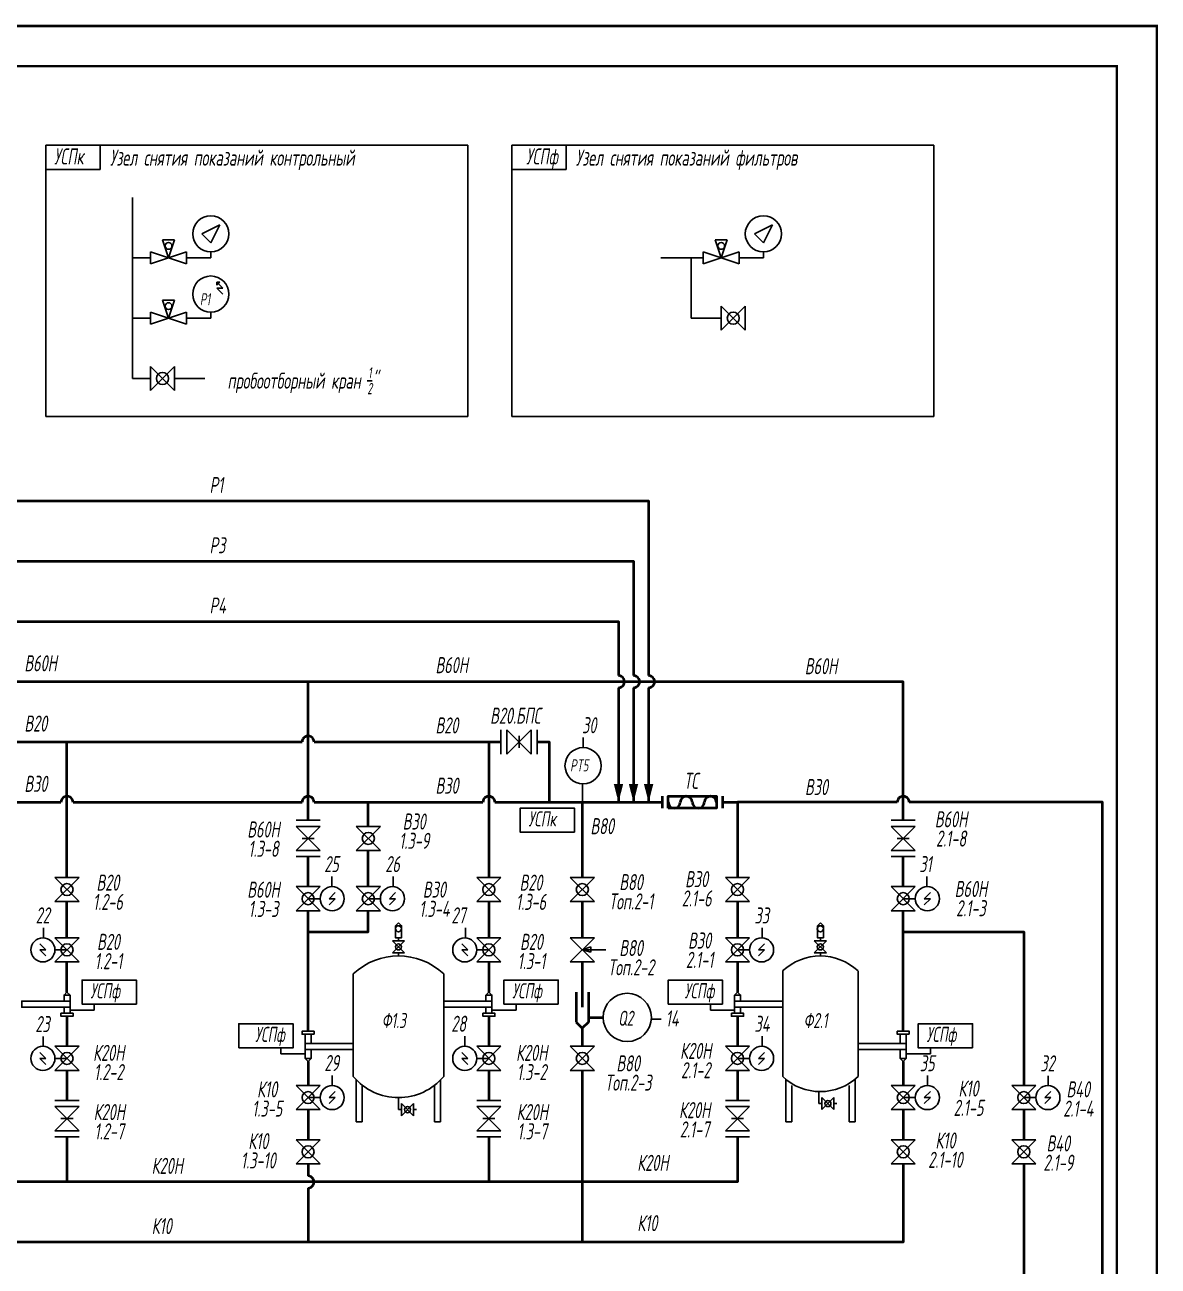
# Model space of a CAD drawing. Header units: millimetres. Extents: x 125 to 10524, y 7125 to 13164.
# Drawn here: x 404.6 to 545.7, y 10553.7 to 10708.1 of the extents above; entities that cross this region are included whole.
import ezdxf

# ---------------------------------------------------------------- set-up
doc = ezdxf.new("R2010")
doc.units = ezdxf.units.MM
doc.header["$LTSCALE"] = 4
for name, color, linetype in [('1', 7, 'Continuous'), ('2', 7, 'Continuous'), ('В80', 1, 'Continuous'), ('Надписи', 7, 'Continuous')]:
    doc.layers.add(name, color=color, linetype=linetype)
doc.layers.add('В20', color=7, linetype='Continuous', lineweight=40, true_color=0x0a7800)
doc.layers.add('К10', color=7, linetype='Continuous', lineweight=40, true_color=0xffbe00)
for name, color, linetype, lineweight in [('В30', 136, 'Continuous', 40), ('В40', 142, 'Continuous', 40), ('В60Н', 140, 'Continuous', 40), ('К20Н', 33, 'Continuous', 40), ('Р1', 90, 'Continuous', 40), ('Р3', 212, 'Continuous', 40), ('Р4', 50, 'Continuous', 40)]:
    doc.layers.add(name, color=color, linetype=linetype, lineweight=lineweight)
doc.styles.add('Eskd знаки', font='eskd.shx', dxfattribs={"width": 0.8, "oblique": 10})

# ---------------------------------------------------------------- blocks, each defined once
blk = doc.blocks.new('Формат А3')
at = {"color": 0, "linetype": 'Continuous', "const_width": 0.3}
for points in [[(-420, 297), (0, 297), (0, 0), (-420, 0)], [(-400, 5), (-400, 292), (-5, 292), (-5, 5)]]:
    blk.add_lwpolyline(points, close=True, dxfattribs=at)
blk = doc.blocks.new('A$C73A268AF')
blk.add_blockref('Формат А3', (420.15, 0.15))

msp = doc.modelspace()

# ---------------------------------------------------------------- linework, layer by layer
for p, q in [((418.01, 10679.11), (418.01, 10686.61)), ((428.88, 10683.23), (426.63, 10682.11)), ((427.76, 10680.98), (428.88, 10683.23)), ((427.76, 10680.98), (428.88, 10683.23)), ((497.66, 10683.23), (495.41, 10682.11)), ((496.53, 10680.98), (497.66, 10683.23)), ((496.53, 10680.98), (497.66, 10683.23)), ((422.51, 10679.11), (421.76, 10681.36)), ((421.76, 10681.36), (423.26, 10681.36)), ((423.26, 10681.36), (422.51, 10679.11)), ((426.63, 10682.11), (427.76, 10680.98)), ((491.28, 10679.11), (490.53, 10681.36)), ((490.53, 10681.36), (492.03, 10681.36)), ((492.03, 10681.36), (491.28, 10679.11)), ((495.41, 10682.11), (496.53, 10680.98)), ((418.01, 10679.11), (420.26, 10679.11)), ((418.01, 10664.11), (418.01, 10679.11)), ((420.26, 10679.86), (420.26, 10678.36)), ((422.51, 10679.11), (420.26, 10679.86)), ((420.26, 10678.36), (422.51, 10679.11)), ((424.76, 10679.86), (422.51, 10679.11)), ((422.51, 10679.11), (424.76, 10678.36)), ((424.76, 10678.36), (424.76, 10679.86)), ((427.76, 10679.11), (424.76, 10679.11)), ((427.76, 10679.86), (427.76, 10679.11)), ((486.78, 10679.11), (483.78, 10679.11)), ((486.78, 10679.11), (489.03, 10679.11)), ((487.53, 10679.11), (487.53, 10671.61)), ((489.03, 10679.86), (489.03, 10678.36)), ((491.28, 10679.11), (489.03, 10679.86)), ((489.03, 10678.36), (491.28, 10679.11)), ((493.53, 10679.86), (491.28, 10679.11)), ((491.28, 10679.11), (493.53, 10678.36)), ((493.53, 10678.36), (493.53, 10679.86)), ((496.53, 10679.11), (493.53, 10679.11)), ((496.53, 10679.86), (496.53, 10679.11)), ((429.26, 10675.36), (428.51, 10676.11)), ((429.26, 10674.61), (428.51, 10675.36)), ((428.51, 10675.36), (429.26, 10675.36)), ((422.51, 10671.61), (421.76, 10673.86)), ((421.76, 10673.86), (423.26, 10673.86)), ((423.26, 10673.86), (422.51, 10671.61)), ((491.28, 10670.11), (491.28, 10673.11)), ((494.28, 10673.11), (491.28, 10670.11)), ((494.28, 10670.11), (491.28, 10673.11)), ((494.28, 10670.11), (494.28, 10673.11)), ((418.01, 10671.61), (420.26, 10671.61)), ((420.26, 10672.36), (420.26, 10670.86)), ((422.51, 10671.61), (420.26, 10672.36)), ((420.26, 10670.86), (422.51, 10671.61)), ((424.76, 10672.36), (422.51, 10671.61)), ((422.51, 10671.61), (424.76, 10670.86)), ((424.76, 10670.86), (424.76, 10672.36)), ((427.76, 10671.61), (424.76, 10671.61)), ((427.76, 10672.36), (427.76, 10671.61)), ((487.53, 10671.61), (491.28, 10671.61)), ((420.26, 10662.61), (420.26, 10665.61)), ((420.26, 10665.61), (423.26, 10662.61)), ((420.26, 10662.61), (423.26, 10665.61)), ((423.26, 10662.61), (423.26, 10665.61)), ((418.01, 10664.11), (420.26, 10664.11)), ((423.26, 10664.11), (427.01, 10664.11)), ((463.87, 10620.38), (463.87, 10617.38)), ((464.62, 10620.38), (464.62, 10617.38)), ((464.62, 10617.38), (467.62, 10620.38)), ((464.62, 10620.38), (467.62, 10617.38)), ((467.62, 10620.38), (467.62, 10617.38)), ((468.37, 10620.38), (468.37, 10617.38)), ((466.12, 10618.13), (466.12, 10619.63)), ((441.37, 10609.13), (438.37, 10609.13)), ((441.37, 10608.38), (438.37, 10608.38)), ((438.37, 10608.38), (441.37, 10605.38)), ((441.37, 10608.38), (438.37, 10605.38)), ((445.87, 10608.38), (448.87, 10608.38)), ((448.87, 10608.38), (445.87, 10605.38)), ((445.87, 10608.38), (448.87, 10605.38)), ((515.44, 10609.13), (512.44, 10609.13)), ((515.44, 10608.38), (512.44, 10608.38)), ((512.44, 10608.38), (515.44, 10605.38)), ((515.44, 10608.38), (512.44, 10605.38)), ((439.12, 10606.88), (440.62, 10606.88)), ((513.19, 10606.88), (514.69, 10606.88)), ((441.37, 10605.38), (438.37, 10605.38)), ((445.87, 10605.38), (448.87, 10605.38)), ((515.44, 10605.38), (512.44, 10605.38)), ((441.37, 10604.63), (438.37, 10604.63)), ((515.44, 10604.63), (512.44, 10604.63)), ((408.37, 10602.01), (411.37, 10602.01)), ((411.37, 10602.01), (408.37, 10599.01)), ((408.37, 10602.01), (411.37, 10599.01)), ((460.87, 10602.01), (463.87, 10602.01)), ((463.87, 10602.01), (460.87, 10599.01)), ((460.87, 10602.01), (463.87, 10599.01)), ((472.5, 10602.01), (475.5, 10602.01)), ((475.5, 10602.01), (472.5, 10599.01)), ((472.5, 10602.01), (475.5, 10599.01)), ((491.81, 10602.01), (494.81, 10602.01)), ((494.81, 10602.01), (491.81, 10599.01)), ((491.81, 10602.01), (494.81, 10599.01)), ((438.37, 10600.88), (441.37, 10600.88)), ((441.37, 10600.88), (438.37, 10597.88)), ((438.37, 10600.88), (441.37, 10597.88)), ((445.87, 10600.88), (448.87, 10600.88)), ((448.87, 10600.88), (445.87, 10597.88)), ((445.87, 10600.88), (448.87, 10597.88)), ((512.44, 10600.88), (515.44, 10600.88)), ((515.44, 10600.88), (512.44, 10597.88)), ((512.44, 10600.88), (515.44, 10597.88)), ((408.37, 10599.01), (411.37, 10599.01)), ((439.87, 10599.38), (441.37, 10599.38)), ((447.37, 10599.38), (448.87, 10599.38)), ((460.87, 10599.01), (463.87, 10599.01)), ((472.5, 10599.01), (475.5, 10599.01)), ((491.81, 10599.01), (494.81, 10599.01)), ((513.94, 10599.38), (515.44, 10599.38)), ((438.37, 10597.88), (441.37, 10597.88)), ((445.87, 10597.88), (448.87, 10597.88)), ((512.44, 10597.88), (515.44, 10597.88)), ((450.75, 10596.01), (451.12, 10596.38)), ((451.12, 10596.38), (451.5, 10596.01)), ((503.25, 10596.01), (503.62, 10596.38)), ((503.62, 10596.38), (504, 10596.01)), ((408.37, 10594.51), (411.37, 10594.51)), ((411.37, 10594.51), (408.37, 10591.51)), ((408.37, 10594.51), (411.37, 10591.51)), ((451.87, 10594.13), (450.37, 10594.13)), ((450.37, 10594.13), (451.87, 10592.63)), ((451.87, 10594.13), (450.37, 10592.63)), ((451.12, 10594.51), (451.12, 10594.13)), ((460.87, 10594.51), (463.87, 10594.51)), ((463.87, 10594.51), (460.87, 10591.51)), ((460.87, 10594.51), (463.87, 10591.51)), ((472.5, 10594.51), (475.5, 10594.51)), ((475.5, 10594.51), (472.5, 10591.51)), ((472.5, 10594.51), (475.5, 10591.51)), ((491.81, 10594.51), (494.81, 10594.51)), ((494.81, 10594.51), (491.81, 10591.51)), ((491.81, 10594.51), (494.81, 10591.51)), ((504.37, 10594.13), (502.87, 10594.13)), ((502.87, 10594.13), (504.37, 10592.63)), ((504.37, 10594.13), (502.87, 10592.63)), ((503.62, 10594.51), (503.62, 10594.13)), ((409.87, 10593.01), (408.37, 10593.01)), ((451.87, 10592.63), (450.37, 10592.63)), ((451.12, 10592.63), (451.12, 10592.26)), ((462.37, 10593.01), (460.87, 10593.01)), ((475.05, 10593.38), (474, 10593.01)), ((474, 10593.01), (475.05, 10592.71)), ((474, 10593.01), (476.94, 10593.01)), ((475.05, 10593.38), (475.05, 10592.71)), ((493.31, 10593.01), (494.81, 10593.01)), ((504.37, 10592.63), (502.87, 10592.63)), ((503.62, 10592.63), (503.62, 10592.26)), ((408.37, 10591.51), (411.37, 10591.51)), ((460.87, 10591.51), (463.87, 10591.51)), ((472.5, 10591.51), (475.5, 10591.51)), ((491.81, 10591.51), (494.81, 10591.51)), ((409.87, 10587.76), (409.5, 10587.38)), ((410.25, 10587.38), (409.87, 10587.76)), ((462.37, 10587.76), (462, 10587.38)), ((462.75, 10587.38), (462.37, 10587.76)), ((493.31, 10587.76), (492.94, 10587.38)), ((493.69, 10587.38), (493.31, 10587.76)), ((413.25, 10585.51), (410.25, 10585.51)), ((413.25, 10586.26), (413.25, 10585.51)), ((465.75, 10585.51), (462.75, 10585.51)), ((465.75, 10586.26), (465.75, 10585.51)), ((489.94, 10586.26), (489.94, 10585.51)), ((489.94, 10585.51), (492.94, 10585.51)), ((408.37, 10581.01), (411.37, 10581.01)), ((411.37, 10581.01), (408.37, 10578.01)), ((408.37, 10581.01), (411.37, 10578.01)), ((436.5, 10580.82), (436.5, 10580.07)), ((460.87, 10581.01), (463.87, 10581.01)), ((463.87, 10581.01), (460.87, 10578.01)), ((460.87, 10581.01), (463.87, 10578.01)), ((472.5, 10581.01), (475.5, 10581.01)), ((475.5, 10581.01), (472.5, 10578.01)), ((472.5, 10581.01), (475.5, 10578.01)), ((491.81, 10581.01), (494.81, 10581.01)), ((494.81, 10581.01), (491.81, 10578.01)), ((491.81, 10581.01), (494.81, 10578.01)), ((517.31, 10580.82), (517.31, 10580.07)), ((409.87, 10579.51), (408.37, 10579.51)), ((436.5, 10580.07), (439.5, 10580.07)), ((439.87, 10579.13), (439.5, 10579.51)), ((440.25, 10579.51), (439.87, 10579.13)), ((462.37, 10579.51), (460.87, 10579.51)), ((493.31, 10579.51), (494.81, 10579.51)), ((513.94, 10579.13), (513.56, 10579.51)), ((514.31, 10579.51), (513.94, 10579.13)), ((517.31, 10580.07), (514.31, 10580.07)), ((408.37, 10578.01), (411.37, 10578.01)), ((460.87, 10578.01), (463.87, 10578.01)), ((472.5, 10578.01), (475.5, 10578.01)), ((491.81, 10578.01), (494.81, 10578.01)), ((438.37, 10576.13), (441.37, 10576.13)), ((441.37, 10576.13), (438.37, 10573.13)), ((438.37, 10576.13), (441.37, 10573.13)), ((512.44, 10576.13), (515.44, 10576.13)), ((515.44, 10576.13), (512.44, 10573.13)), ((512.44, 10576.13), (515.44, 10573.13)), ((527.44, 10576.13), (530.44, 10576.13)), ((530.44, 10576.13), (527.44, 10573.13)), ((527.44, 10576.13), (530.44, 10573.13)), ((411.37, 10574.26), (408.37, 10574.26)), ((439.87, 10574.63), (441.37, 10574.63)), ((451.12, 10574.63), (451.12, 10573.13)), ((463.87, 10574.26), (460.87, 10574.26)), ((494.81, 10574.26), (491.81, 10574.26)), ((503.44, 10575.38), (503.44, 10573.88)), ((503.81, 10573.13), (503.81, 10574.63)), ((505.31, 10574.63), (503.81, 10573.13)), ((505.31, 10573.13), (503.81, 10574.63)), ((505.31, 10573.13), (505.31, 10574.63)), ((513.94, 10574.63), (515.44, 10574.63)), ((528.94, 10574.63), (530.44, 10574.63)), ((411.37, 10573.51), (408.37, 10573.51)), ((408.37, 10573.51), (411.37, 10570.51)), ((411.37, 10573.51), (408.37, 10570.51)), ((438.37, 10573.13), (441.37, 10573.13)), ((451.12, 10573.13), (451.5, 10573.13)), ((451.5, 10572.38), (451.5, 10573.88)), ((453, 10573.88), (451.5, 10572.38)), ((453, 10572.38), (451.5, 10573.88)), ((453, 10572.38), (453, 10573.88)), ((453, 10573.13), (453.37, 10573.13)), ((463.87, 10573.51), (460.87, 10573.51)), ((460.87, 10573.51), (463.87, 10570.51)), ((463.87, 10573.51), (460.87, 10570.51)), ((494.81, 10573.51), (491.81, 10573.51)), ((491.81, 10573.51), (494.81, 10570.51)), ((494.81, 10573.51), (491.81, 10570.51)), ((503.44, 10573.88), (503.81, 10573.88)), ((505.31, 10573.88), (505.69, 10573.88)), ((512.44, 10573.13), (515.44, 10573.13)), ((527.44, 10573.13), (530.44, 10573.13)), ((409.12, 10572.01), (410.62, 10572.01)), ((461.62, 10572.01), (463.12, 10572.01)), ((492.56, 10572.01), (494.06, 10572.01)), ((411.37, 10570.51), (408.37, 10570.51)), ((411.37, 10569.76), (408.37, 10569.76)), ((463.87, 10570.51), (460.87, 10570.51)), ((463.87, 10569.76), (460.87, 10569.76)), ((494.81, 10570.51), (491.81, 10570.51)), ((494.81, 10569.76), (491.81, 10569.76)), ((438.37, 10569.38), (441.37, 10569.38)), ((441.37, 10566.38), (438.37, 10569.38)), ((438.37, 10566.38), (441.37, 10569.38)), ((512.44, 10569.38), (515.44, 10569.38)), ((515.44, 10566.38), (512.44, 10569.38)), ((512.44, 10566.38), (515.44, 10569.38)), ((527.44, 10569.38), (530.44, 10569.38)), ((530.44, 10566.38), (527.44, 10569.38)), ((527.44, 10566.38), (530.44, 10569.38)), ((438.37, 10566.38), (441.37, 10566.38)), ((512.44, 10566.38), (515.44, 10566.38)), ((527.44, 10566.38), (530.44, 10566.38))]:
    msp.add_line(p, q)
at = {"color": 30, "true_color": 0xf26722}
for p, q in [((474.01, 10613.66), (474.01, 10611.46)), ((443.25, 10600.13), (442.5, 10599.38)), ((442.5, 10599.38), (443.25, 10599.38)), ((443.25, 10599.38), (442.5, 10598.63)), ((450.75, 10600.13), (450, 10599.38)), ((450, 10599.38), (450.75, 10599.38)), ((450.75, 10599.38), (450, 10598.63)), ((517.31, 10600.13), (516.56, 10599.38)), ((516.56, 10599.38), (517.31, 10599.38)), ((517.31, 10599.38), (516.56, 10598.63)), ((406.5, 10593.76), (407.25, 10593.01)), ((407.25, 10593.01), (406.5, 10593.01)), ((406.5, 10593.01), (407.25, 10592.26)), ((459, 10593.76), (459.75, 10593.01)), ((459.75, 10593.01), (459, 10593.01)), ((459, 10593.01), (459.75, 10592.26)), ((496.69, 10593.76), (495.94, 10593.01)), ((495.94, 10593.01), (496.69, 10593.01)), ((496.69, 10593.01), (495.94, 10592.26)), ((406.5, 10580.26), (407.25, 10579.51)), ((459, 10580.26), (459.75, 10579.51)), ((496.69, 10580.26), (495.94, 10579.51)), ((407.25, 10579.51), (406.5, 10579.51)), ((406.5, 10579.51), (407.25, 10578.76)), ((459.75, 10579.51), (459, 10579.51)), ((459, 10579.51), (459.75, 10578.76)), ((495.94, 10579.51), (496.69, 10579.51)), ((496.69, 10579.51), (495.94, 10578.76)), ((443.25, 10575.38), (442.5, 10574.63)), ((442.5, 10574.63), (443.25, 10574.63)), ((443.25, 10574.63), (442.5, 10573.88)), ((517.31, 10575.38), (516.56, 10574.63)), ((516.56, 10574.63), (517.31, 10574.63)), ((517.31, 10574.63), (516.56, 10573.88)), ((532.31, 10575.38), (531.56, 10574.63)), ((531.56, 10574.63), (532.31, 10574.63)), ((532.31, 10574.63), (531.56, 10573.88))]:
    msp.add_line(p, q, dxfattribs=at)
for points in [[(407.24, 10693.13), (459.74, 10693.13), (459.74, 10659.38), (407.24, 10659.38)], [(413.99, 10690.13), (407.24, 10690.13), (407.24, 10693.13), (413.99, 10693.13)], [(465.23, 10690.13), (471.98, 10690.13), (471.98, 10693.13), (465.23, 10693.13)], [(465.23, 10693.13), (517.73, 10693.13), (517.73, 10659.38), (465.23, 10659.38)], [(473.02, 10607.65), (466.27, 10607.65), (466.27, 10610.65), (473.02, 10610.65)], [(450.75, 10596.01), (451.5, 10596.01), (451.5, 10594.51), (450.75, 10594.51)], [(503.25, 10596.01), (504, 10596.01), (504, 10594.51), (503.25, 10594.51)], [(418.5, 10586.26), (411.75, 10586.26), (411.75, 10589.26), (418.5, 10589.26)], [(471, 10586.26), (464.25, 10586.26), (464.25, 10589.26), (471, 10589.26)], [(484.69, 10586.26), (491.44, 10586.26), (491.44, 10589.26), (484.69, 10589.26)], [(431.25, 10580.82), (438, 10580.82), (438, 10583.82), (431.25, 10583.82)], [(522.56, 10580.82), (515.81, 10580.82), (515.81, 10583.82), (522.56, 10583.82)]]:
    msp.add_lwpolyline(points, close=True)
for centre, radius in [((427.76, 10682.11), 2.25), ((496.53, 10682.11), 2.25), ((422.51, 10680.61), 0.426), ((491.28, 10680.61), 0.426), ((427.76, 10674.61), 2.25), ((422.51, 10673.11), 0.426), ((492.78, 10671.61), 0.75), ((421.76, 10664.11), 0.75), ((447.37, 10606.88), 0.75), ((409.87, 10600.51), 0.75), ((462.37, 10600.51), 0.75), ((474, 10600.51), 0.75), ((493.31, 10600.51), 0.75), ((439.87, 10599.38), 0.75), ((447.37, 10599.38), 0.75), ((513.94, 10599.38), 0.75), ((451.12, 10595.63), 0.375), ((503.62, 10595.63), 0.375), ((409.87, 10593.01), 0.75), ((451.12, 10593.38), 0.375), ((462.37, 10593.01), 0.75), ((493.31, 10593.01), 0.75), ((503.62, 10593.38), 0.375), ((409.87, 10579.51), 0.75), ((462.37, 10579.51), 0.75), ((474, 10579.51), 0.75), ((493.31, 10579.51), 0.75), ((439.87, 10574.63), 0.75), ((504.56, 10573.88), 0.375), ((513.94, 10574.63), 0.75), ((528.94, 10574.63), 0.75), ((452.25, 10573.13), 0.375), ((439.87, 10567.88), 0.75), ((513.94, 10567.88), 0.75), ((528.94, 10567.88), 0.75)]:
    msp.add_circle(centre, radius)
for centre, radius in [((474.09, 10615.93), 2.25), ((442.87, 10599.38), 1.5), ((450.37, 10599.38), 1.5), ((516.94, 10599.38), 1.5), ((406.87, 10593.01), 1.5), ((459.37, 10593.01), 1.5), ((496.31, 10593.01), 1.5), ((479.59, 10584.61), 3), ((406.87, 10579.51), 1.5), ((459.37, 10579.51), 1.5), ((496.31, 10579.51), 1.5), ((442.87, 10574.63), 1.5), ((516.94, 10574.63), 1.5), ((531.94, 10574.63), 1.5)]:
    msp.add_circle(centre, radius, dxfattribs=at)
at = {"layer": '1'}
for p, q in [((428.51, 10676.11), (428.88, 10676.11)), ((428.88, 10676.11), (428.51, 10676.11)), ((428.51, 10676.11), (428.51, 10675.73)), ((428.51, 10675.73), (428.88, 10676.11)), ((445.5, 10590.02), (445.5, 10577.26)), ((456.75, 10590.02), (456.75, 10577.26)), ((498.94, 10590.38), (498.94, 10577.26)), ((508.31, 10590.38), (508.31, 10577.26)), ((445.87, 10576.88), (445.87, 10571.63)), ((446.62, 10571.63), (446.62, 10576.13)), ((455.62, 10571.63), (455.62, 10576.13)), ((456.37, 10576.85), (456.37, 10571.63)), ((499.31, 10576.88), (499.31, 10571.63)), ((500.06, 10571.63), (500.06, 10576.13)), ((507.19, 10571.63), (507.19, 10576.13)), ((507.94, 10576.85), (507.94, 10571.63)), ((445.87, 10571.63), (446.62, 10571.63)), ((456.37, 10571.63), (455.62, 10571.63)), ((499.31, 10571.63), (500.06, 10571.63)), ((507.94, 10571.63), (507.19, 10571.63))]:
    msp.add_line(p, q, dxfattribs=at)
for points in [[(410.25, 10585.88), (404.25, 10585.88), (404.25, 10586.63), (410.25, 10586.63)], [(410.25, 10586.63), (409.5, 10586.63), (409.5, 10587.38), (410.25, 10587.38)], [(462.75, 10585.88), (456.75, 10585.88), (456.75, 10586.63), (462.75, 10586.63)], [(462.75, 10586.63), (462, 10586.63), (462, 10587.38), (462.75, 10587.38)], [(493.69, 10586.63), (492.94, 10586.63), (492.94, 10587.38), (493.69, 10587.38)], [(492.94, 10585.88), (498.94, 10585.88), (498.94, 10586.63), (492.94, 10586.63)], [(409.12, 10585.13), (410.62, 10585.13), (410.62, 10584.76), (409.12, 10584.76)], [(410.25, 10585.88), (409.5, 10585.88), (409.5, 10585.13), (410.25, 10585.13)], [(461.62, 10585.13), (463.12, 10585.13), (463.12, 10584.76), (461.62, 10584.76)], [(462.75, 10585.88), (462, 10585.88), (462, 10585.13), (462.75, 10585.13)], [(492.56, 10585.13), (494.06, 10585.13), (494.06, 10584.76), (492.56, 10584.76)], [(493.69, 10585.88), (492.94, 10585.88), (492.94, 10585.13), (493.69, 10585.13)], [(440.62, 10582.51), (439.12, 10582.51), (439.12, 10582.88), (440.62, 10582.88)], [(439.5, 10581.38), (440.25, 10581.38), (440.25, 10582.51), (439.5, 10582.51)], [(514.69, 10582.51), (513.19, 10582.51), (513.19, 10582.88), (514.69, 10582.88)], [(513.56, 10581.38), (514.31, 10581.38), (514.31, 10582.51), (513.56, 10582.51)], [(439.5, 10580.63), (445.5, 10580.63), (445.5, 10581.38), (439.5, 10581.38)], [(439.5, 10580.63), (440.25, 10580.63), (440.25, 10579.51), (439.5, 10579.51)], [(514.31, 10580.63), (508.31, 10580.63), (508.31, 10581.38), (514.31, 10581.38)], [(513.56, 10580.63), (514.31, 10580.63), (514.31, 10579.51), (513.56, 10579.51)]]:
    msp.add_lwpolyline(points, close=True, dxfattribs=at)
for centre, radius, start, end in [((451.12, 10584.07), 8.19, 46.6141, 133.3859), ((503.62, 10585.46), 6.8, 46.3972, 133.6028), ((451.12, 10581.97), 7.34, 219.9662, 320.0338), ((503.62, 10582.17), 6.79, 226.3426, 313.6574)]:
    msp.add_arc(centre, radius, start, end, dxfattribs=at)
at = {"layer": 'В20'}
for points in [[(388.12, 10618.88), (439.12, 10618.88)], [(409.87, 10602.01), (409.87, 10618.88)], [(440.62, 10618.88), (462.37, 10618.88), (462.37, 10602.01)], [(462.37, 10618.88), (463.87, 10618.88)], [(468.37, 10618.88), (469.87, 10618.88), (469.87, 10611.38)], [(409.87, 10594.51), (409.87, 10599.01)], [(462.37, 10599.01), (462.37, 10594.51)], [(409.87, 10587.76), (409.87, 10591.51)], [(462.37, 10591.51), (462.37, 10587.76)]]:
    msp.add_lwpolyline(points, dxfattribs=at)
msp.add_arc((439.87, 10618.88), 0.75, 359.7459, 180.2541, dxfattribs=at)
at = {"layer": 'В30'}
for p, q in [((483.94, 10612.13), (483.94, 10610.63)), ((491.44, 10612.13), (491.44, 10610.63))]:
    msp.add_line(p, q, dxfattribs=at)
for points in [[(388.12, 10611.38), (409.12, 10611.38)], [(410.62, 10611.38), (439.12, 10611.38)], [(440.62, 10611.38), (461.62, 10611.38)], [(447.37, 10608.38), (447.37, 10611.38)], [(463.12, 10611.38), (483.94, 10611.38)], [(491.44, 10611.38), (493.31, 10611.38), (493.31, 10602.01)], [(513.19, 10611.38), (493.31, 10611.38)], [(529.69, 10534.13), (538.73, 10534.13), (538.73, 10611.38), (514.69, 10611.38)], [(447.37, 10600.88), (447.37, 10605.38)], [(493.31, 10599.01), (493.31, 10594.51)], [(439.87, 10595.26), (447.37, 10595.26), (447.37, 10597.88)], [(493.31, 10591.51), (493.31, 10587.76)]]:
    msp.add_lwpolyline(points, dxfattribs=at)
msp.add_lwpolyline([(484.69, 10610.63), (484.69, 10612.13), (490.69, 10612.13), (490.69, 10610.63)], close=True, dxfattribs=at)
for centre, start, end in [((409.87, 10611.38), 359.7459, 180.2541), ((439.87, 10611.38), 359.7459, 180.2541), ((462.37, 10611.38), 359.7459, 180.2541), ((485.44, 10611.38), 180, 0), ((486.94, 10611.38), 0, 180), ((488.44, 10611.38), 180, 0), ((489.94, 10611.38), 0, 180), ((513.94, 10611.38), 359.7459, 180.2541)]:
    msp.add_arc(centre, 0.75, start, end, dxfattribs=at)
at = {"layer": 'В40'}
for points in [[(513.94, 10595.26), (528.94, 10595.26), (528.94, 10576.13)], [(528.94, 10573.13), (528.94, 10569.38)], [(528.94, 10566.38), (528.94, 10526.63), (514.69, 10526.63)]]:
    msp.add_lwpolyline(points, dxfattribs=at)
at = {"layer": 'В60Н'}
for points in [[(513.94, 10609.13), (513.94, 10626.38), (304.87, 10626.38), (304.87, 10534.13)], [(439.87, 10609.13), (439.87, 10626.38)], [(439.87, 10600.88), (439.87, 10604.63)], [(513.94, 10600.88), (513.94, 10604.63)], [(439.87, 10582.88), (439.87, 10597.88)], [(513.94, 10582.88), (513.94, 10597.88)]]:
    msp.add_lwpolyline(points, dxfattribs=at)
at = {"layer": 'В80', "lineweight": 40}
for p, q in [((474, 10591.51), (474, 10585.88)), ((473.25, 10587.76), (473.25, 10584.01)), ((474.75, 10587.76), (474.75, 10584.01)), ((473.25, 10584.01), (474, 10583.26)), ((474.75, 10584.01), (474, 10583.26)), ((474, 10583.26), (474, 10581.01))]:
    msp.add_line(p, q, dxfattribs=at)
for points in [[(474, 10611.38), (474, 10602.01)], [(474, 10599.01), (474, 10594.51)], [(474, 10578.01), (474, 10556.63)]]:
    msp.add_lwpolyline(points, dxfattribs=at)
at = {"layer": 'К10'}
for points in [[(439.87, 10579.13), (439.87, 10576.13)], [(513.94, 10579.13), (513.94, 10576.13)], [(439.87, 10573.13), (439.87, 10569.38)], [(513.94, 10573.13), (513.94, 10569.38)], [(513.94, 10566.38), (513.94, 10556.63), (320.62, 10556.63)], [(439.87, 10566.38), (439.87, 10564.88)], [(439.87, 10563.38), (439.87, 10556.63)]]:
    msp.add_lwpolyline(points, dxfattribs=at)
msp.add_arc((439.87, 10564.13), 0.75, 269.7459, 90.2541, dxfattribs=at)
at = {"layer": 'К20Н'}
for points in [[(409.87, 10584.76), (409.87, 10581.01)], [(462.37, 10584.76), (462.37, 10581.01)], [(493.31, 10584.76), (493.31, 10581.01)], [(409.87, 10578.01), (409.87, 10574.26)], [(462.37, 10578.01), (462.37, 10574.26)], [(493.31, 10578.01), (493.31, 10574.26)], [(493.31, 10569.76), (493.31, 10564.13), (305.62, 10564.13)], [(409.87, 10569.76), (409.87, 10564.13)], [(462.37, 10569.76), (462.37, 10564.13)]]:
    msp.add_lwpolyline(points, dxfattribs=at)
at = {"layer": 'Надписи', "color": 30, "true_color": 0xf26722}
for p, q in [((474.09, 10618.17), (474.09, 10619.42)), ((442.84, 10600.89), (442.84, 10602.14)), ((450.45, 10600.89), (450.45, 10602.14)), ((516.89, 10600.89), (516.89, 10602.14)), ((406.93, 10594.52), (406.93, 10595.77)), ((459.45, 10594.52), (459.45, 10595.77)), ((496.38, 10594.5), (496.38, 10595.75)), ((482.58, 10584.37), (483.83, 10584.37)), ((406.89, 10580.99), (406.89, 10582.24)), ((459.38, 10581.03), (459.38, 10582.28)), ((496.39, 10581.02), (496.39, 10582.27)), ((442.86, 10576.15), (442.86, 10577.39)), ((516.95, 10576.12), (516.95, 10577.36)), ((531.97, 10576.11), (531.97, 10577.35))]:
    msp.add_line(p, q, dxfattribs=at)
at = {"layer": 'Р1'}
for points in [[(375.37, 10674.01), (375.37, 10648.88), (482.25, 10648.88), (482.25, 10627.13)], [(482.25, 10625.63), (482.25, 10611.38)]]:
    msp.add_lwpolyline(points, dxfattribs=at)
msp.add_lwpolyline([(482.25, 10613.63, 1.16, 0, 0), (482.25, 10611.38, 0, 0, 0)], format="xyseb", dxfattribs=at)
at = {"layer": 'Р1', "color": 1}
msp.add_lwpolyline([(474.71, 10584.61), (476.59, 10584.61)], dxfattribs=at)
at = {"layer": 'Р1'}
msp.add_arc((482.25, 10626.38), 0.75, 269.7459, 90.2541, dxfattribs=at)
at = {"layer": 'Р3'}
for points in [[(345.37, 10674.01), (349.12, 10674.01), (349.12, 10641.38), (480.37, 10641.38), (480.37, 10627.13)], [(480.37, 10625.63), (480.37, 10611.38)]]:
    msp.add_lwpolyline(points, dxfattribs=at)
msp.add_lwpolyline([(480.37, 10613.63, 1.16, 0, 0), (480.37, 10611.38, 0, 0, 0)], format="xyseb", dxfattribs=at)
msp.add_arc((480.37, 10626.38), 0.75, 269.7459, 90.2541, dxfattribs=at)
at = {"layer": 'Р4'}
for points in [[(321, 10674.01), (328.5, 10674.01), (328.5, 10633.88), (478.5, 10633.88), (478.5, 10627.13)], [(478.5, 10625.63), (478.5, 10611.38)]]:
    msp.add_lwpolyline(points, dxfattribs=at)
msp.add_lwpolyline([(478.5, 10613.63, 1.16, 0, 0), (478.5, 10611.38, 0, 0, 0)], format="xyseb", dxfattribs=at)
msp.add_arc((478.5, 10626.38), 0.75, 269.7459, 90.2541, dxfattribs=at)

# ---------------------------------------------------------------- block references
at = {"ltscale": 1.2}
msp.add_blockref('A$C73A268AF', (125.36, 10410.81), dxfattribs=at)

# ---------------------------------------------------------------- texts
at = {"ltscale": 15, "char_height": 1.875, "width": 6.375, "attachment_point": 1, "style": 'Eskd знаки'}
for s, insert in [('Ф1.3', (449.04, 10585.16)), ('Ф2.1', (501.54, 10585.16))]:
    msp.add_mtext(s, dxfattribs=dict(at, insert=insert))
at = {"layer": '1', "style": 'Eskd знаки'}
for s, width, gutter_width, insert, char_height, attachment_point in [('УСПк', 16.9759, 0.169, (408.27, 10692.74), 2, 1), ('Узел снятия показаний контрольный', 40.6802, 0.0844, (415.22, 10692.58), 2, 1), ('УСПф', 16.9759, 0.169, (470.95, 10692.74), 2, 3), ('Узел снятия показаний фильтров', 40.6802, 0.0844, (473.2, 10692.58), 2, 1), ('P1', 3.9182, 0.169, (426.41, 10674.71), 1.5, 1), ('PT5', 3.9182, 0.169, (472.49, 10616.72), 1.5, 1), ('ТС', 16.9759, 0.169, (488.43, 10615.04), 2, 3), ('УСПк', 16.9759, 0.169, (467.29, 10610.25), 1.875, 1), ('УСПф', 16.9759, 0.169, (412.78, 10588.86), 1.875, 1), ('УСПф', 16.9759, 0.169, (465.28, 10588.86), 1.875, 1), ('УСПф', 16.9759, 0.169, (490.41, 10588.86), 1.875, 3), ('УСПф', 16.9759, 0.169, (436.97, 10583.43), 1.875, 3), ('УСПф', 16.9759, 0.169, (516.84, 10583.43), 1.875, 1)]:
    msp.add_mtext_dynamic_manual_height_columns(s, width=width, gutter_width=gutter_width, heights=[0], dxfattribs=dict(at, insert=insert, char_height=char_height, attachment_point=attachment_point))
at = {"layer": '1', "ltscale": 15, "insert": (429.84, 10665.51), "char_height": 2, "width": 27.1374, "attachment_point": 1, "style": 'Eskd знаки'}
msp.add_mtext('\\A1;пробоотборный кран {\\H0.7x;\\S1/2;}" ', dxfattribs=at)
at = {"layer": '2', "ltscale": 15, "insert": (478.46, 10585.44), "char_height": 1.875, "width": 4.1103, "attachment_point": 1, "style": 'Eskd знаки'}
msp.add_mtext('Q2', dxfattribs=at)
at = {"layer": 'Надписи', "ltscale": 15, "char_height": 2, "width": 6.375, "attachment_point": 1, "style": 'Eskd знаки'}
for s, insert in [('Р1', (427.61, 10651.85)), ('Р3', (427.61, 10644.35)), ('Р4', (427.61, 10636.85)), ('В60Н', (404.57, 10629.67)), ('В60Н', (455.73, 10629.44)), ('В60Н', (501.69, 10629.31)), ('В20', (404.57, 10622.17)), ('В20', (455.73, 10621.94)), ('В20.БПС', (462.53, 10623.15)), ('В30', (404.57, 10614.67)), ('В30', (455.73, 10614.44)), ('В30', (501.71, 10614.27)), ('В80', (475.01, 10609.4)), ('К20Н', (420.4, 10567.14)), ('К20Н', (480.83, 10567.51)), ('К10', (420.4, 10559.64)), ('К10', (480.83, 10560.01))]:
    msp.add_mtext(s, dxfattribs=dict(at, insert=insert))
at = {"layer": 'Надписи', "ltscale": 15, "char_height": 2, "width": 6.375, "line_spacing_factor": 0.72, "style": 'Eskd знаки'}
for s, insert, attachment_point in [('30', (473.97, 10621.96), 1), ('В30^J1.3-9', (453.08, 10607.78), 5), ('В60Н^J2.1-8', (519.89, 10608.06), 5), ('В60Н^J1.3-8', (434.32, 10606.79), 5), ('25', (441.88, 10604.68), 1), ('26', (449.48, 10604.68), 1), ('31', (515.93, 10604.68), 1), ('В20^J1.2-6', (414.96, 10600.18), 5), ('В20^J1.3-6', (467.61, 10600.18), 5), ('В80^JТоп.2-1', (480.07, 10600.24), 5), ('В30^J2.1-6', (488.23, 10600.61), 5), ('В60Н^J1.3-3', (434.32, 10599.3), 5), ('В30^J1.3-4', (455.59, 10599.31), 5), ('В60Н^J2.1-3', (522.36, 10599.39), 5), ('22', (405.97, 10598.31), 1), ('27', (457.71, 10598.31), 1), ('33', (495.42, 10598.29), 1), ('В20^J1.2-1', (415.03, 10592.81), 5), ('В20^J1.3-1', (467.67, 10592.81), 5), ('В80^JТоп.2-2', (480.07, 10592.04), 5), ('В30^J2.1-1', (488.6, 10592.97), 5), ('14', (484.37, 10585.48), 1), ('23', (405.93, 10584.78), 1), ('28', (457.69, 10584.82), 1), ('34', (495.42, 10584.81), 1), ('К20Н^J1.2-2', (415.06, 10579), 5), ('К20Н^J1.3-2', (467.7, 10579), 5), ('К20Н^J2.1-2', (488.11, 10579.24), 5), ('29', (441.9, 10579.93), 1), ('В80^JТоп.2-3', (479.71, 10577.69), 5), ('35', (515.99, 10579.9), 1), ('32', (531, 10579.89), 1), ('К10^J1.3-5', (434.78, 10574.46), 5), ('К10^J2.1-5', (522.06, 10574.56), 5), ('В40^J2.1-4', (535.72, 10574.46), 5), ('К20Н^J2.1-7', (487.98, 10571.87), 5), ('К20Н^J1.2-7', (415.13, 10571.63), 5), ('К20Н^J1.3-7', (467.77, 10571.63), 5), ('К10^J1.3-10', (433.68, 10568.01), 5), ('К10^J2.1-10', (519.19, 10568.09), 5), ('В40^J2.1-9', (533.24, 10567.73), 5)]:
    msp.add_mtext(s, dxfattribs=dict(at, insert=insert, attachment_point=attachment_point))

doc.saveas('drawing.dxf')
